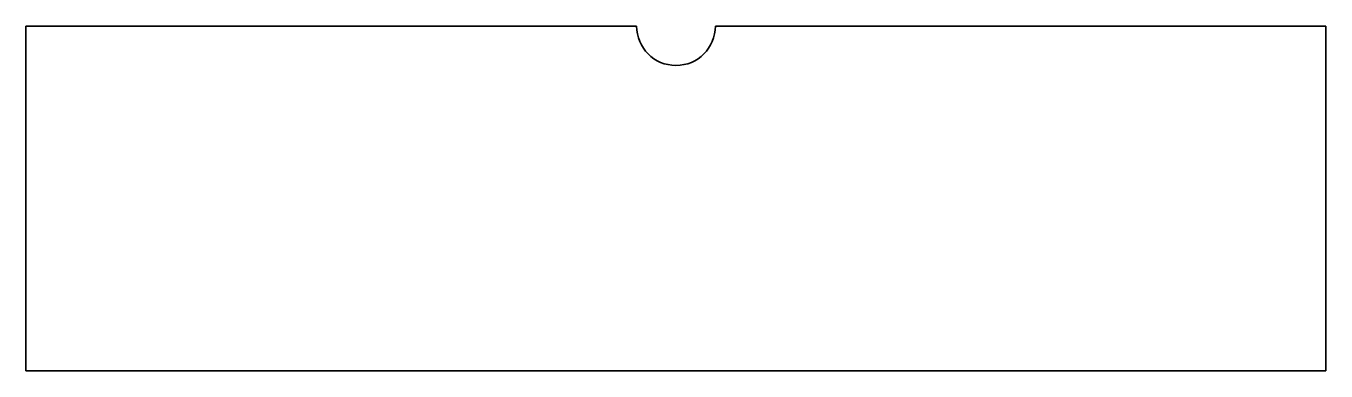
# Model space of a CAD drawing. Header units: inches. Extents: x 0 to 660, y 0 to 175.
import ezdxf

# ---------------------------------------------------------------- set-up
doc = ezdxf.new("R2010")
doc.units = ezdxf.units.IN
doc.header["$MEASUREMENT"] = 0
doc.layers.add('SIMUMAK Visible (ISO)', color=7, linetype='Continuous', lineweight=35)

# ---------------------------------------------------------------- blocks, each defined once
blk = doc.blocks.new('AMB-04-STEC01_Sheet_8_AMB-04-STEC01')
at = {"layer": 'SIMUMAK Visible (ISO)'}
for p, q in [((-330, -87.5), (-330, 87.5)), ((-330, 87.5), (-20, 87.5)), ((20, 87.5), (330, 87.5)), ((330, 87.5), (330, -87.5)), ((330, -87.5), (-330, -87.5))]:
    blk.add_line(p, q, dxfattribs=at)
at = {"layer": 'SIMUMAK Visible (ISO)', "extrusion": (0, 0, -1)}
blk.add_arc((0, 87.5), 20, 180, 0, dxfattribs=at)

msp = doc.modelspace()

# ---------------------------------------------------------------- block references
msp.add_blockref('AMB-04-STEC01_Sheet_8_AMB-04-STEC01', (330, 87.5))

doc.saveas('drawing.dxf')
